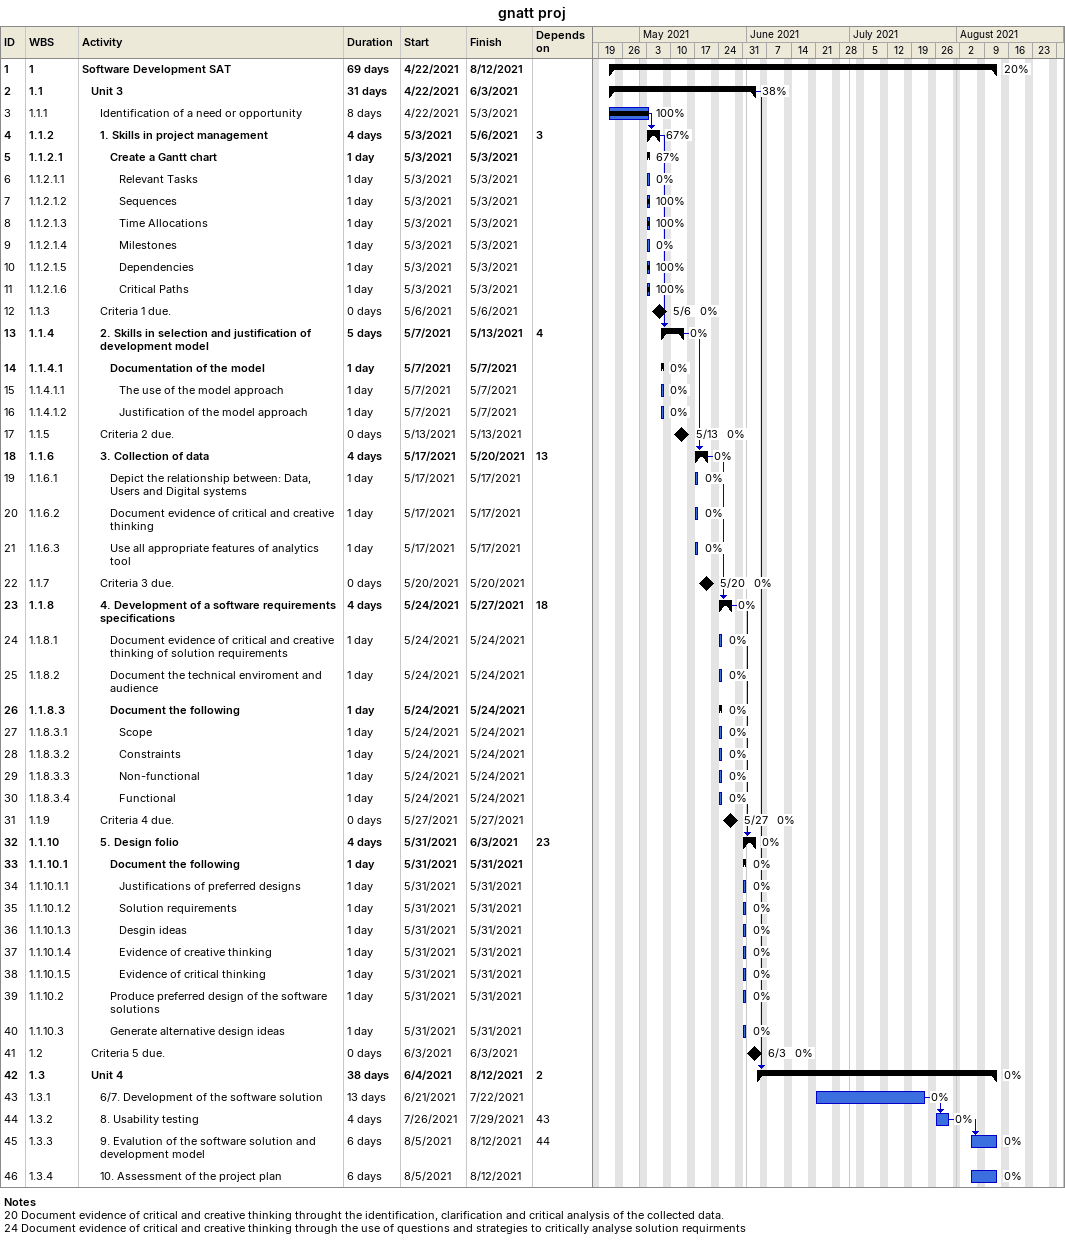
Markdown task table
gnatt proj

| ID | WBS | Task | Duration | Start | Finish | Predecessors | % complete |
|---|---|---|---|---|---|---|---|
| 1 | 1 | **Software Development SAT** | 69d | 2021-04-22 | 2021-08-12 |  | 20 |
| 2 | 1.1 | **Unit 3** | 31d | 2021-04-22 | 2021-06-03 |  | 38 |
| 3 | 1.1.1 | Identification of a need or opportunity | 8d | 2021-04-22 | 2021-05-03 |  | 100 |
| 4 | 1.1.2 | **1. Skills in project management** | 4d | 2021-05-03 | 2021-05-06 | 3 | 67 |
| 5 | 1.1.2.1 | **Create a Gantt chart** | 1d | 2021-05-03 | 2021-05-03 |  | 67 |
| 6 | 1.1.2.1.1 | Relevant Tasks | 1d | 2021-05-03 | 2021-05-03 |  | 0 |
| 7 | 1.1.2.1.2 | Sequences | 1d | 2021-05-03 | 2021-05-03 |  | 100 |
| 8 | 1.1.2.1.3 | Time Allocations | 1d | 2021-05-03 | 2021-05-03 |  | 100 |
| 9 | 1.1.2.1.4 | Milestones | 1d | 2021-05-03 | 2021-05-03 |  | 0 |
| 10 | 1.1.2.1.5 | Dependencies | 1d | 2021-05-03 | 2021-05-03 |  | 100 |
| 11 | 1.1.2.1.6 | Critical Paths | 1d | 2021-05-03 | 2021-05-03 |  | 100 |
| 12 | 1.1.3 | Criteria 1 due. | 0d | 2021-05-06 | 2021-05-06 |  | 0 |
| 13 | 1.1.4 | **2. Skills in selection and justification of development model** | 5d | 2021-05-07 | 2021-05-13 | 4 | 0 |
| 14 | 1.1.4.1 | **Documentation of the model** | 1d | 2021-05-07 | 2021-05-07 |  | 0 |
| 15 | 1.1.4.1.1 | The use of the model approach | 1d | 2021-05-07 | 2021-05-07 |  | 0 |
| 16 | 1.1.4.1.2 | Justification of the model approach | 1d | 2021-05-07 | 2021-05-07 |  | 0 |
| 17 | 1.1.5 | Criteria 2 due. | 0d | 2021-05-13 | 2021-05-13 |  | 0 |
| 18 | 1.1.6 | **3. Collection of data** | 4d | 2021-05-17 | 2021-05-20 | 13 | 0 |
| 19 | 1.1.6.1 | Depict the relationship between: Data, Users and Digital systems | 1d | 2021-05-17 | 2021-05-17 |  | 0 |
| 20 | 1.1.6.2 | Document evidence of critical and creative thinking | 1d | 2021-05-17 | 2021-05-17 |  | 0 |
| 21 | 1.1.6.3 | Use all appropriate features of analytics tool | 1d | 2021-05-17 | 2021-05-17 |  | 0 |
| 22 | 1.1.7 | Criteria 3 due. | 0d | 2021-05-20 | 2021-05-20 |  | 0 |
| 23 | 1.1.8 | **4. Development of a software requirements specifications** | 4d | 2021-05-24 | 2021-05-27 | 18 | 0 |
| 24 | 1.1.8.1 | Document evidence of critical and creative thinking of solution requirements | 1d | 2021-05-24 | 2021-05-24 |  | 0 |
| 25 | 1.1.8.2 | Document the technical enviroment and audience | 1d | 2021-05-24 | 2021-05-24 |  | 0 |
| 26 | 1.1.8.3 | **Document the following** | 1d | 2021-05-24 | 2021-05-24 |  | 0 |
| 27 | 1.1.8.3.1 | Scope | 1d | 2021-05-24 | 2021-05-24 |  | 0 |
| 28 | 1.1.8.3.2 | Constraints | 1d | 2021-05-24 | 2021-05-24 |  | 0 |
| 29 | 1.1.8.3.3 | Non-functional | 1d | 2021-05-24 | 2021-05-24 |  | 0 |
| 30 | 1.1.8.3.4 | Functional | 1d | 2021-05-24 | 2021-05-24 |  | 0 |
| 31 | 1.1.9 | Criteria 4 due. | 0d | 2021-05-27 | 2021-05-27 |  | 0 |
| 32 | 1.1.10 | **5. Design folio** | 4d | 2021-05-31 | 2021-06-03 | 23 | 0 |
| 33 | 1.1.10.1 | **Document the following** | 1d | 2021-05-31 | 2021-05-31 |  | 0 |
| 34 | 1.1.10.1.1 | Justifications of preferred designs | 1d | 2021-05-31 | 2021-05-31 |  | 0 |
| 35 | 1.1.10.1.2 | Solution requirements | 1d | 2021-05-31 | 2021-05-31 |  | 0 |
| 36 | 1.1.10.1.3 | Desgin ideas | 1d | 2021-05-31 | 2021-05-31 |  | 0 |
| 37 | 1.1.10.1.4 | Evidence of creative thinking | 1d | 2021-05-31 | 2021-05-31 |  | 0 |
| 38 | 1.1.10.1.5 | Evidence of critical thinking | 1d | 2021-05-31 | 2021-05-31 |  | 0 |
| 39 | 1.1.10.2 | Produce preferred design of the software solutions | 1d | 2021-05-31 | 2021-05-31 |  | 0 |
| 40 | 1.1.10.3 | Generate alternative design ideas | 1d | 2021-05-31 | 2021-05-31 |  | 0 |
| 41 | 1.2 | Criteria 5 due. | 0d | 2021-06-03 | 2021-06-03 |  | 0 |
| 42 | 1.3 | **Unit 4** | 38d | 2021-06-04 | 2021-08-12 | 2 | 0 |
| 43 | 1.3.1 | 6/7. Development of the software solution | 13d | 2021-06-21 | 2021-07-22 |  | 0 |
| 44 | 1.3.2 | 8. Usability testing | 4d | 2021-07-26 | 2021-07-29 | 43 | 0 |
| 45 | 1.3.3 | 9. Evalution of the software solution and development model | 6d | 2021-08-05 | 2021-08-12 | 44 | 0 |
| 46 | 1.3.4 | 10. Assessment of the project plan | 6d | 2021-08-05 | 2021-08-12 |  | 0 |

Notes
- 20: Document evidence of critical and creative thinking throught the identification, clarification and critical analysis of the collected data.
- 24: Document evidence of critical and creative thinking through the use of questions and strategies to critically analyse solution requirments
